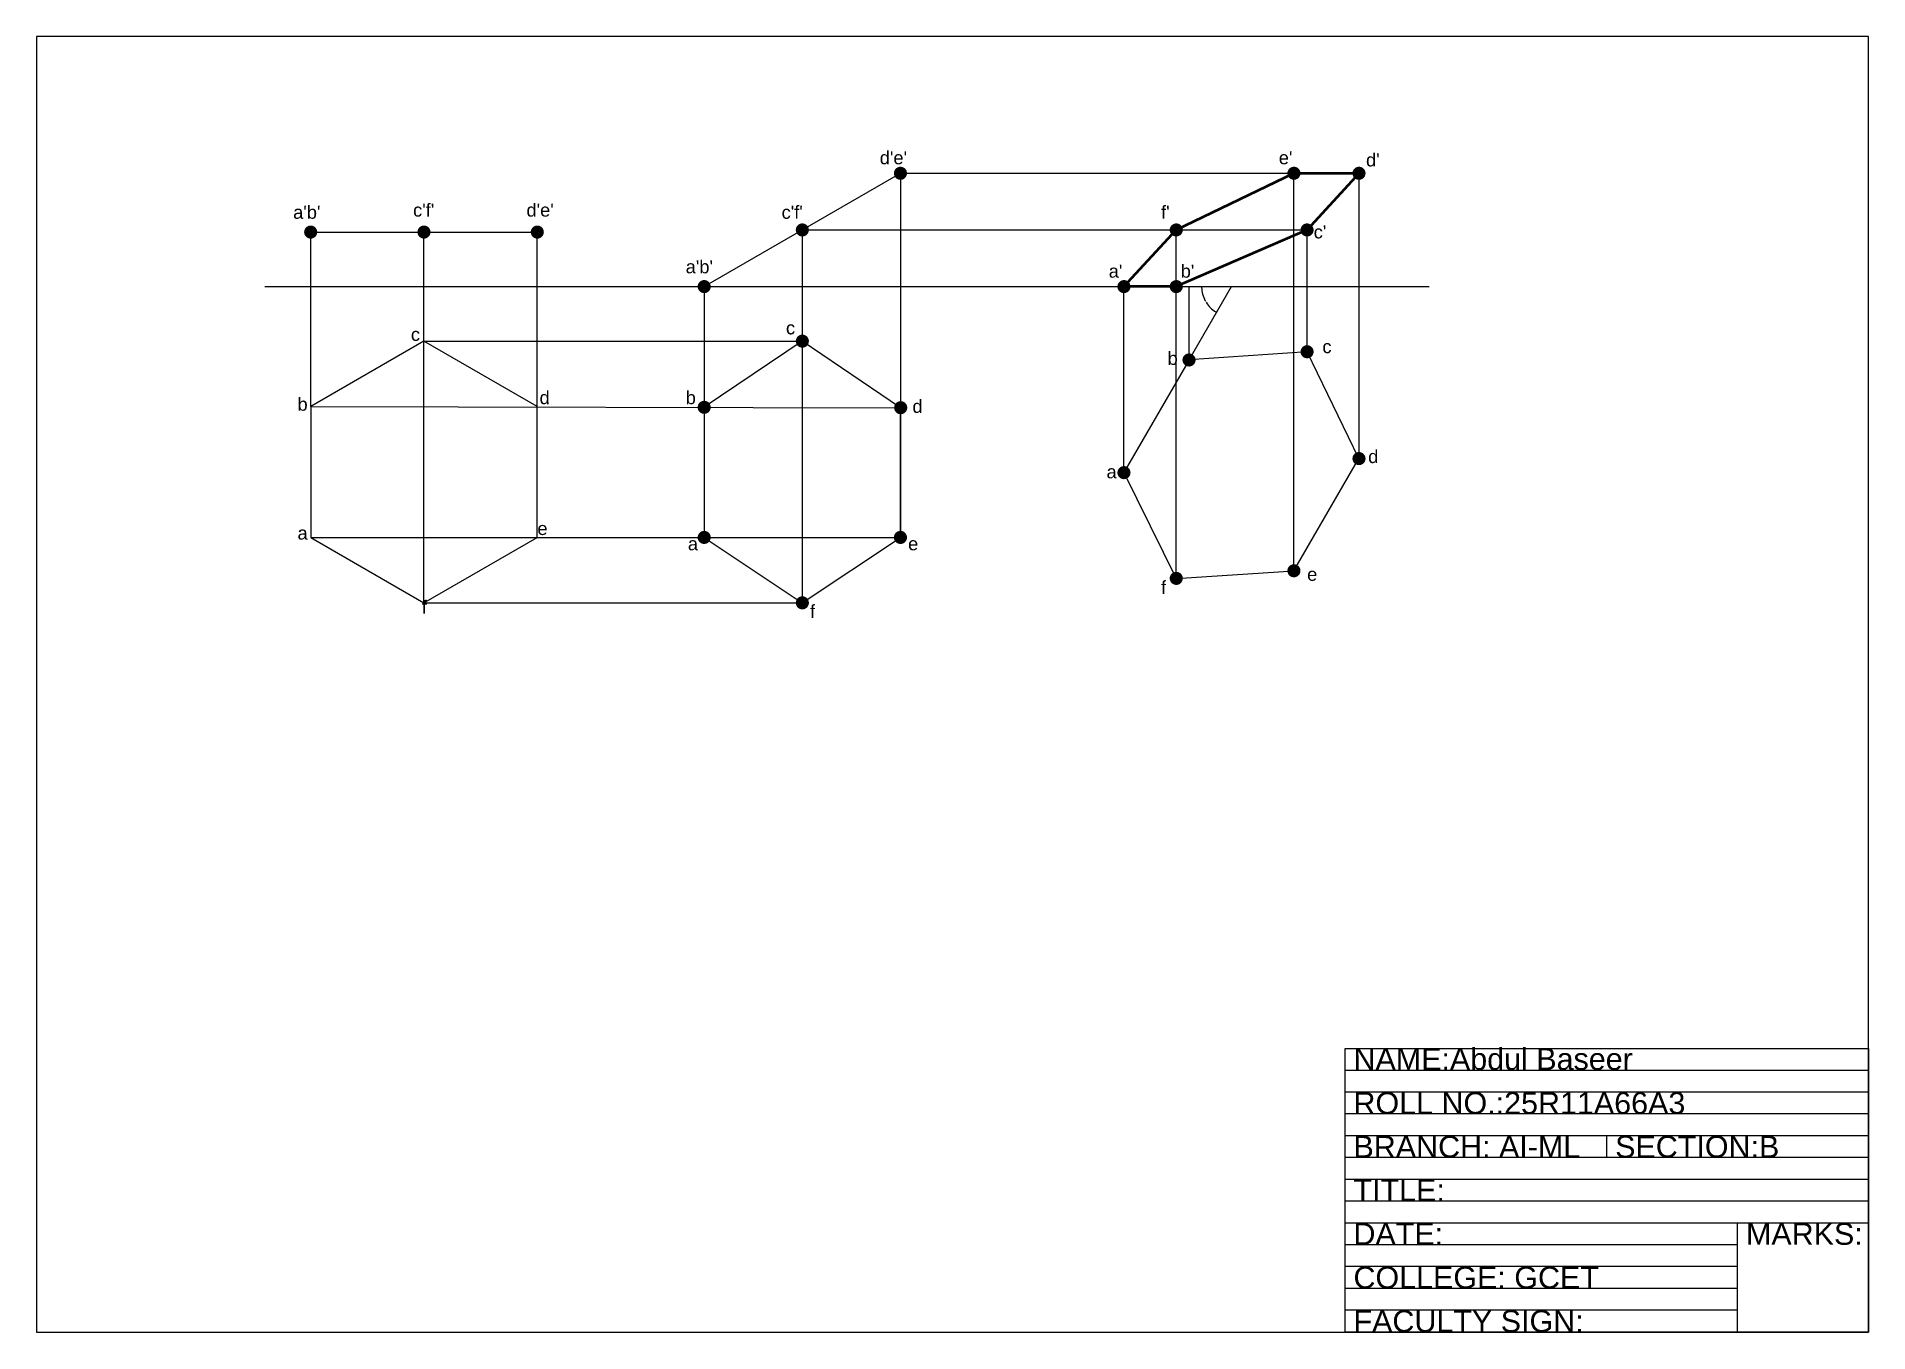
# Model space of a CAD drawing. Header units: millimetres. Extents: x 0 to 420, y 0 to 297.
import ezdxf

# ---------------------------------------------------------------- set-up
doc = ezdxf.new("R2010")
doc.units = ezdxf.units.MM
doc.header["$PDMODE"] = 32
doc.header["$PDSIZE"] = 2
doc.styles.get("Standard").update_dxf_attribs({"font": 'arial.ttf'})
doc.dimstyles.get("Standard").update_dxf_attribs({"dimtxt": 0.18, "dimasz": 0.18, "dimexe": 0.18, "dimexo": 0.0625, "dimgap": 0.09, "dimtad": 0, "dimtih": 1, "dimtoh": 1, "dimdec": 4, "dimzin": 0, "dimdsep": 46, "dimtxsty": 'Standard', "dimcen": 0.09, "dimadec": 0, "dimazin": 0, "dimtfac": 1, "dimtdec": 4, "dimtofl": 0, "dimtmove": 0, "dimatfit": 3, "dimfxl": 1, "dimtolj": 1, "dimtzin": 0, "dimarcsym": 0})

# ---------------------------------------------------------------- blocks, each defined once
blk = doc.blocks.new('*D8')
at = {"color": 0, "lineweight": -2, "transparency": 16777216}
for start, end in [(181.5122, 208.2506), (211.7808, 238.4878)]:
    blk.add_arc((273.94, 239.69), 6.82, start, end, dxfattribs=at)
at = {"color": 0, "transparency": 16777216}
for points in [[(267.09, 239.51), (267.15, 239.51), (267.12, 239.69)], [(270.39, 233.9), (270.36, 233.85), (270.53, 233.78)]]:
    blk.add_solid(points, dxfattribs=at)
at = {"layer": 'Defpoints', "color": 0, "transparency": 16777216}
for p in [(52.32, 239.69), (273.94, 239.69), (319.32, 239.69), (267.53, 237.35), (264.23, 222.87)]:
    blk.add_point(p, dxfattribs=at)
at = {"color": 0, "transparency": 16777216, "insert": (268.04, 236.28), "char_height": 0.18, "attachment_point": 5}
blk.add_mtext('\\A1;60°', dxfattribs=at)

msp = doc.modelspace()

# ---------------------------------------------------------------- linework, layer by layer
for p, q in [((153.06719, 239.68738), (198.06719, 265.66814)), ((198.06719, 265.66814), (198.06719, 182.18738)), ((198.06719, 265.66814), (303.20791, 265.66814)), ((288.28833, 174.53563), (288.28833, 265.66814)), ((303.20791, 200.26291), (303.20791, 265.66814)), ((62.83642, 212.18738), (62.83642, 252.18738)), ((62.83642, 252.18738), (114.79795, 252.18738)), ((88.81719, 167.18738), (88.81719, 252.18738)), ((114.79795, 182.18738), (114.79795, 252.18738)), ((175.56719, 252.67776), (175.56719, 167.18738)), ((175.56719, 252.67776), (291.30276, 252.67776)), ((261.30276, 172.79525), (261.30276, 252.67776)), ((291.30276, 224.00677), (291.30276, 252.67776)), ((52.31719, 239.68738), (319.31719, 239.68738)), ((62.83642, 239.68738), (114.79795, 239.68738)), ((153.06719, 239.68738), (153.06719, 182.18738)), ((249.31719, 197.03563), (249.31719, 239.68738)), ((264.23057, 222.86637), (273.94219, 239.68738)), ((264.23057, 222.11637), (264.23057, 239.68738)), ((88.81719, 227.18738), (175.56719, 227.18738)), ((62.83642, 212.18738), (198.06719, 211.92776)), ((62.83642, 182.18738), (198.06719, 182.18738)), ((88.81719, 167.18738), (175.56719, 167.18738)), ((420, 60), (300, 60)), ((420, 55), (300, 55)), ((420, 50), (300, 50)), ((420, 45), (300, 45)), ((360, 40), (360, 45)), ((420, 40), (300, 40)), ((420, 35), (300, 35)), ((420, 30), (300, 30)), ((420, 25), (300, 25)), ((420, 25), (300, 25)), ((390, 0), (390, 25)), ((390, 20), (300, 20)), ((390, 15), (300, 15)), ((390, 10), (300, 10)), ((390, 5), (300, 5)), ((420, 0), (300, 0)), ((420, 0), (360, 0))]:
    msp.add_line(p, q)
for points in [[(0, 0), (420, 0), (420, 297), (0, 297)], [(88.81719, 227.18738), (62.83642, 212.18738), (62.83642, 182.18738), (88.81719, 167.18738), (114.79795, 182.18738), (114.79795, 212.18738)], [(175.56719, 167.18738), (198.06719, 182.18738), (198.06719, 211.92776), (175.56719, 227.18738), (153.06719, 212.01415), (153.06719, 182.18738)], [(288.28833, 174.53563), (303.15852, 200.29155), (291.30276, 224.75677), (264.23057, 222.86637), (249.31719, 197.03563), (261.30276, 172.79525)], [(420, 0), (300, 0), (300, 65), (420, 65)]]:
    msp.add_lwpolyline(points, close=True)
at = {"const_width": 1.5}
for points in [[(197.41767, 265.29314, 1), (198.71671, 266.04314, 1)], [(287.53833, 265.66814, 1), (289.03833, 265.66814, 1)], [(302.45791, 265.66814, 1), (303.95791, 265.66814, 1)], [(62.08642, 252.18738, 1), (63.58642, 252.18738, 1)], [(88.06719, 252.18738, 1), (89.56719, 252.18738, 1)], [(114.04795, 252.18738, 1), (115.54795, 252.18738, 1)], [(174.91767, 252.30276, 1), (176.21671, 253.05276, 1)], [(260.55276, 252.67776, 1), (262.05276, 252.67776, 1)], [(290.55276, 252.67776, 1), (292.05276, 252.67776, 1)], [(152.41767, 239.31238, 1), (153.71671, 240.06238, 1)], [(248.56719, 239.68738, 1), (250.06719, 239.68738, 1)], [(260.55276, 239.68738, 1), (262.05276, 239.68738, 1)], [(174.81719, 227.18738, 1), (176.31719, 227.18738, 1)], [(263.58105, 223.24137, 1), (264.88009, 222.49137, 1)], [(290.65324, 225.13177, 1), (291.95228, 224.38177, 1)], [(152.31719, 212.01415, 1), (153.81719, 212.01415, 1)], [(197.37428, 211.92765, 1), (198.87428, 211.92765, 1)], [(302.55839, 200.63791, 1), (303.85743, 199.88791, 1)], [(248.66767, 197.41063, 1), (249.96671, 196.66063, 1)], [(152.31719, 182.18738, 1), (153.81719, 182.18738, 1)], [(197.31719, 182.18738, 1), (198.81719, 182.18738, 1)], [(260.65324, 173.17025, 1), (261.95228, 172.42025, 1)], [(287.63881, 174.91063, 1), (288.93785, 174.16063, 1)], [(174.81719, 167.18738, 1), (176.31719, 167.18738, 1)]]:
    msp.add_lwpolyline(points, format="xyb", close=True, dxfattribs=at)
at = {"color": 0, "linetype": 'ByBlock', "lineweight": 50}
msp.add_lwpolyline([(249.31719, 239.68738), (261.30276, 252.67776), (288.28833, 265.66814), (303.20791, 265.66814), (291.30276, 252.67776), (261.30276, 239.68738), (249.31719, 239.68738)], dxfattribs=at)

# ---------------------------------------------------------------- texts
for s, height, p in [("d'e'", 3, (193.31719, 267.73649)), ("e'", 3, (284.81719, 267.73649)), ("d'", 3, (304.81719, 267.23649)), ("a'b'", 3, (58.81719, 255.23649)), ("c'f'", 3, (86.31719, 255.73649)), ("d'e'", 3, (112.31719, 255.73649)), ("c'f'", 3, (170.81719, 255.23649)), ("f'", 3, (257.81719, 255.23649)), ("c'", 3, (292.81719, 250.73649)), ("a'b'", 3, (148.81719, 242.73649)), ("a'", 3, (245.81719, 241.73649)), ("b'", 3, (262.31719, 241.73649)), ('c', 3, (171.81719, 228.73649)), ('c', 3, (85.81719, 227.23649)), ('b', 3, (259.31719, 221.73649)), ('c', 3, (294.81719, 224.43088)), ('b', 3, (59.81719, 211.23649)), ('d', 3, (115.31719, 212.73649)), ('b', 3, (148.81719, 212.73649)), ('d', 3, (200.81719, 210.73649)), ('d', 3, (305.31719, 199.23649)), ('a', 3, (245.31719, 195.73649)), ('e', 3, (114.81719, 182.73649)), ('a', 3, (59.81719, 181.68738)), ('a', 3, (149.31719, 179.23649)), ('e', 3, (199.81719, 179.23649)), ('f', 3, (257.81719, 169.23649)), ('e', 3, (291.31719, 172.23649)), ('f', 3, (88.31719, 164.73649)), ('f', 3, (177.31719, 163.73649)), (' NAME:Abdul Baseer', 5, (300, 60.09927)), (' ROLL NO.:25R11A66A3', 5, (300, 50)), (' BRANCH: AI-ML ', 5, (300, 40)), (' SECTION:B', 5, (360, 40)), (' TITLE:', 5, (300, 30)), (' DATE: ', 5, (300, 20)), (' MARKS:', 5, (390, 20)), (' COLLEGE: GCET', 5, (300, 10)), (' FACULTY SIGN:', 5, (300, 0))]:
    msp.add_text(s, height=height).set_placement(p)

# ---------------------------------------------------------------- dimensions: what is measured, and where the dimension line sits
dim = msp.add_angular_dim_2l(base=(267.53326, 237.35472), line1=((264.23057, 222.86637), (273.94219, 239.68738)), line2=((52.31719, 239.68738), (319.31719, 239.68738)), dimstyle='Standard')
dim.commit()
dim.dimension.update_dxf_attribs({"geometry": '*D8', "text_midpoint": (268.03569, 236.27726)})

doc.saveas('drawing.dxf')
